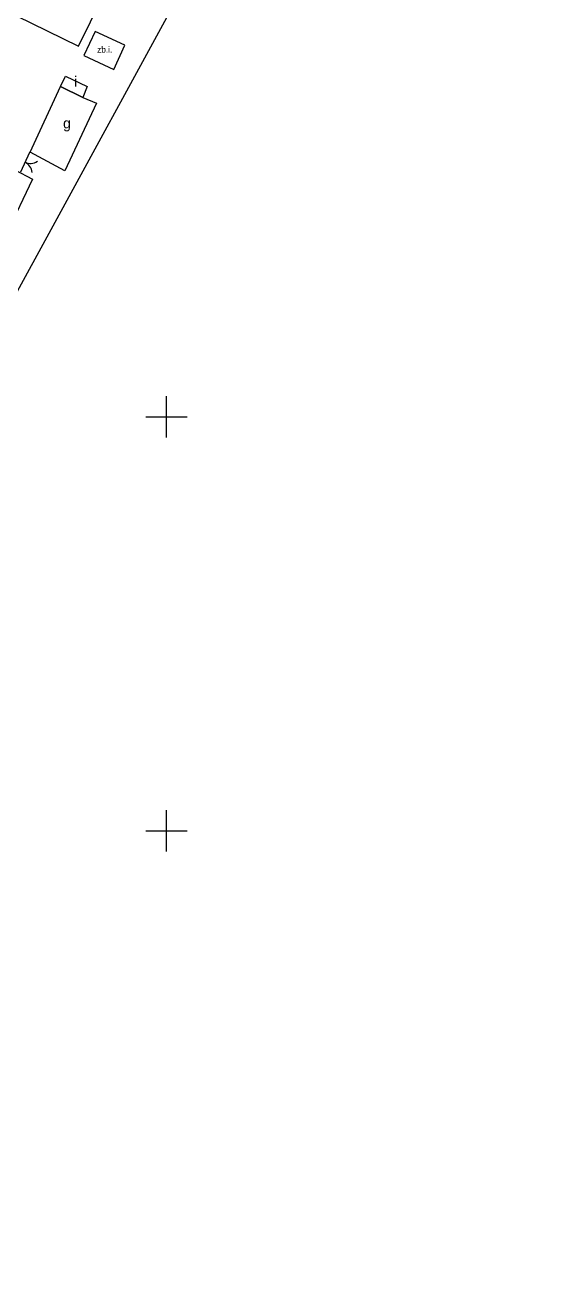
# Model space of a CAD drawing. Extents: x 7449598 to 7450455, y 5563374 to 5564952.
# Drawn here: x 7450082.9 to 7450144.6, y 5564096.8 to 5564247.4 of the extents above; entities that cross this region are included whole.
import ezdxf

# ---------------------------------------------------------------- set-up
doc = ezdxf.new("R2010")
doc.units = 0
for name, color, linetype in [('SZOPO_902', 7, 'Continuous'), ('SZOPO_905', 7, 'Continuous'), ('Warstwa 3', 7, 'Continuous'), ('Warstwa 4', 7, 'Continuous'), ('Warstwa 60', 7, 'Continuous'), ('Warstwa 8', 7, 'Continuous')]:
    doc.layers.add(name, color=color, linetype=linetype)

msp = doc.modelspace()

# ---------------------------------------------------------------- linework, layer by layer
at = {"layer": 'SZOPO_902'}
msp.add_line((7450083.46, 5564231.96), (7450082.34, 5564229.59), dxfattribs=at)
at = {"layer": 'SZOPO_905'}
for centre, start, end in [((7450083.54, 5564232.13), 244.6552, 304.6552), ((7450082.26, 5564229.42), 4.6552, 64.6552)]:
    msp.add_arc(centre, 1.5, start, end, dxfattribs=at)
at = {"layer": 'Warstwa 3'}
for points in [[(7450078.04, 5564250.31), (7450089.37, 5564244.81), (7450092.24, 5564250.71), (7450080.91, 5564256.22)], [(7450089.89, 5564238.6), (7450087.18, 5564239.91), (7450087.77, 5564241.19), (7450090.42, 5564239.93)], [(7450087.18, 5564239.91), (7450089.89, 5564238.6), (7450091.52, 5564237.92), (7450087.71, 5564229.72), (7450083.54, 5564231.98)], [(7450079.5, 5564230.97), (7450083.8, 5564228.73), (7450080.7, 5564222.22), (7450076.33, 5564224.34)]]:
    msp.add_lwpolyline(points, close=True, dxfattribs=at)
at = {"layer": 'Warstwa 60'}
for p, q in [((7450100, 5564197.5), (7450100, 5564202.5)), ((7450097.5, 5564200), (7450102.5, 5564200)), ((7450100, 5564147.5), (7450100, 5564152.5)), ((7450097.5, 5564150), (7450102.5, 5564150))]:
    msp.add_line(p, q, dxfattribs=at)
msp.add_lwpolyline([(7450090.02, 5564243.66), (7450093.61, 5564242), (7450094.97, 5564244.92), (7450091.38, 5564246.59)], close=True, dxfattribs=at)
at = {"layer": 'Warstwa 8'}
msp.add_lwpolyline([(7450242.25, 5564757.19), (7450281.76, 5564736.22), (7450381.95, 5564923.76), (7450454.95, 5564884.92), (7450405.4, 5564791.85), (7450392.83, 5564798.55), (7450342.94, 5564703.75), (7450227.05, 5564484.37), (7450154.83, 5564348.79), (7449690.29, 5563497.19), (7449618.91, 5563522.75), (7449629.01, 5563547.14), (7449943.26, 5564118.2), (7449916.28, 5564132.94), (7449953.15, 5564197.69), (7449979.3, 5564183.67), (7450084.83, 5564375.48), (7450052.49, 5564392.85)], close=True, dxfattribs=at)

# ---------------------------------------------------------------- texts
at = {"layer": 'Warstwa 4'}
for s, p in [('i', (7450088.82, 5564239.9)), ('g', (7450087.5, 5564234.87))]:
    msp.add_text(s, height=1.25, dxfattribs=at).set_placement(p)
at = {"layer": 'Warstwa 60'}
msp.add_text('zb.i.', height=0.75, rotation=0.0663, dxfattribs=at).set_placement((7450091.61, 5564244.01))

doc.saveas('drawing.dxf')
